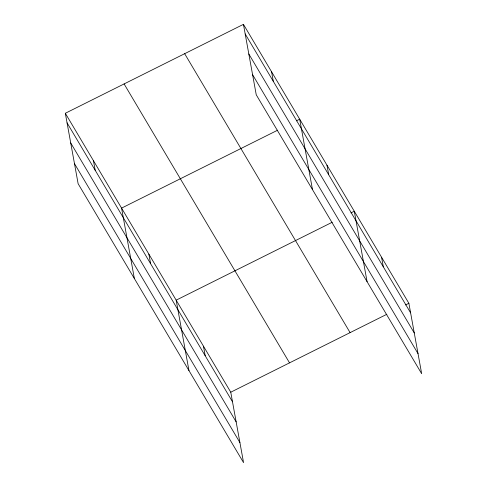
<?xml version="1.0" encoding="UTF-8"?>
<svg xmlns="http://www.w3.org/2000/svg" width="487" height="487" viewBox="0 0 487 487"><rect width="100%" height="100%" fill="white"/><g stroke="black" fill="none" stroke-linecap="round" stroke-linejoin="round"><path stroke-width="0.73" d="M65.325 113.276L230.759 392.205L243.561 462.65L78.127 183.715L65.325 113.276L243.439 24.35L408.873 303.285L421.675 373.724L256.241 94.795L243.439 24.35M277.645 130.193L121.573 208.113L134.369 278.552M296.352 120.855L299.688 119.187L312.49 189.632M332.237 222.242L176.166 300.162L188.968 370.601M350.944 212.904L354.28 211.236L367.082 281.675M230.759 392.205L386.836 314.285M405.537 304.953L408.873 303.285M245.18 33.932L410.614 312.861M248.833 54.014L414.267 332.95M252.595 74.706L418.029 353.641M184.664 53.698L350.098 332.627M124.1 83.928L289.534 362.864M67.066 122.852L232.5 401.787M70.712 142.941L236.146 421.87M74.474 163.632L239.908 442.567M381.577 257.258L383.318 266.839M326.984 165.209L328.725 174.79M271.563 71.772L273.304 81.347M203.463 346.184L205.204 355.766M148.87 254.135L150.611 263.717M93.449 160.692L95.19 170.273"/></g></svg>
